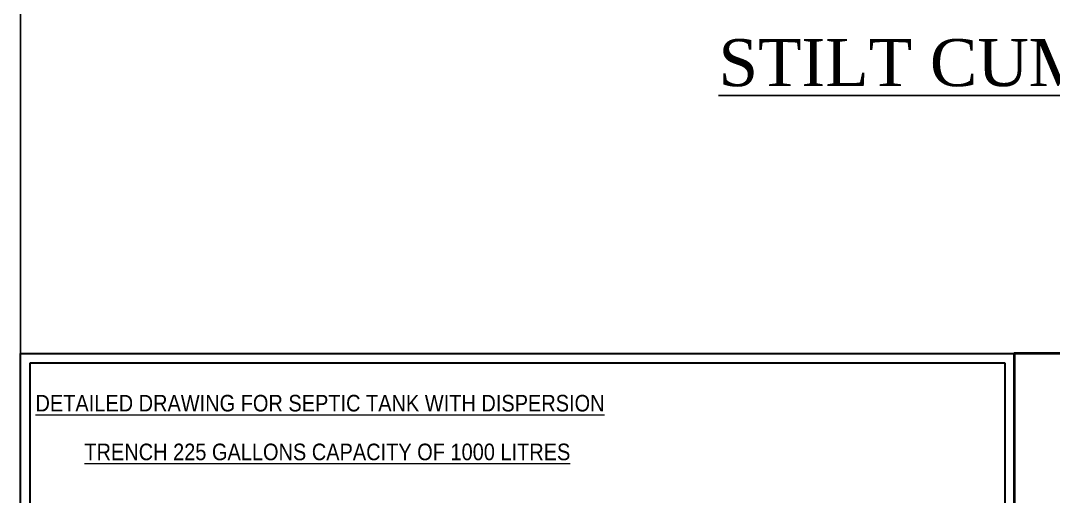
# Model space of a CAD drawing. Header units: metres. Extents: x 3592 to 3825, y 373 to 546.
# Drawn here: x 3627.83 to 3645.38, y 468.07 to 476.15 of the extents above; entities that cross this region are included whole.
import ezdxf

# ---------------------------------------------------------------- set-up
doc = ezdxf.new("R2010")
doc.units = ezdxf.units.M
doc.layers.add('DIMN', color=2, linetype='Continuous', lineweight=13)
doc.layers.add('TEXT', color=2, linetype='Continuous', lineweight=20)
doc.styles.add('ANAND', font='times.ttf')
doc.styles.add('HEAD', font='bgothm.ttf', dxfattribs={"width": 0.9, "height": 12})

# ---------------------------------------------------------------- blocks, each defined once
blk = doc.blocks.new('A$C32B40388')
at = {"layer": 'DIMN', "color": 0, "lineweight": 30, "ltscale": 50}
for p, q in [((2.87, 506.69), (667.23, 506.69)), ((2.87, 0), (2.87, 506.69)), ((667.23, 506.69), (667.23, 0)), ((9.19, 500.38), (660.91, 500.38)), ((9.19, 6.31), (9.19, 500.38)), ((660.91, 500.38), (660.91, 6.31))]:
    blk.add_line(p, q, dxfattribs=at)
at = {"layer": 'TEXT', "style": 'HEAD', "width": 0.9}
for s, p in [('%%UDETAILED DRAWING FOR SEPTIC TANK WITH DISPERSION', (12.79, 467.96)), ('%%UTRENCH 225 GALLONS CAPACITY OF 1000 LITRES', (45.47, 435.36))]:
    blk.add_text(s, height=11.0919, dxfattribs=at).set_placement(p)
blk = doc.blocks.new('RGHG')
at = {"color": 0, "linetype": 'ByBlock', "lineweight": 40}
blk.add_lwpolyline([(286083.35, 36993.59), (286517.28, 36993.59), (286517.28, 37331.41), (286083.35, 37331.41)], close=True, dxfattribs=at)

msp = doc.modelspace()

# ---------------------------------------------------------------- linework, layer by layer
msp.add_lwpolyline([(3751.99791, 525.94549), (3627.83337, 525.94549), (3627.83337, 457.62569), (3751.99791, 457.62569)], close=True)
at = {"extrusion": (-4.12703e-05, 0, 1), "elevation": -0.14911}
msp.add_lwpolyline([(3627.83337, 470.49794), (3627.83337, 457.62569), (3687.7044, 457.62569), (3687.7044, 470.49794)], close=True, dxfattribs=at)

# ---------------------------------------------------------------- block references
at = {"extrusion": (-4.12703e-05, -0.000191955, 1)}
for name, p, xscale, yscale, zscale in [('A$C32B40388', (3627.76034, 457.62565, -0.23942), 0.0254045562275251, 0.0254045562275251, 0.0254045562275251), ('RGHG', (-7256.23421, -951.98126, -0.23942), 0.0381040884804032, 0.0381040884804032, 0.0381040884804032)]:
    msp.add_blockref(name, p, dxfattribs=dict(at, xscale=xscale, yscale=yscale, zscale=zscale))

# ---------------------------------------------------------------- texts
at = {"insert": (3646.01435, 475.43519), "char_height": 0.8, "attachment_point": 5, "style": 'ANAND'}
msp.add_mtext('{\\LSTILT CUM SITE PLAN}', dxfattribs=at)

doc.saveas('drawing.dxf')
